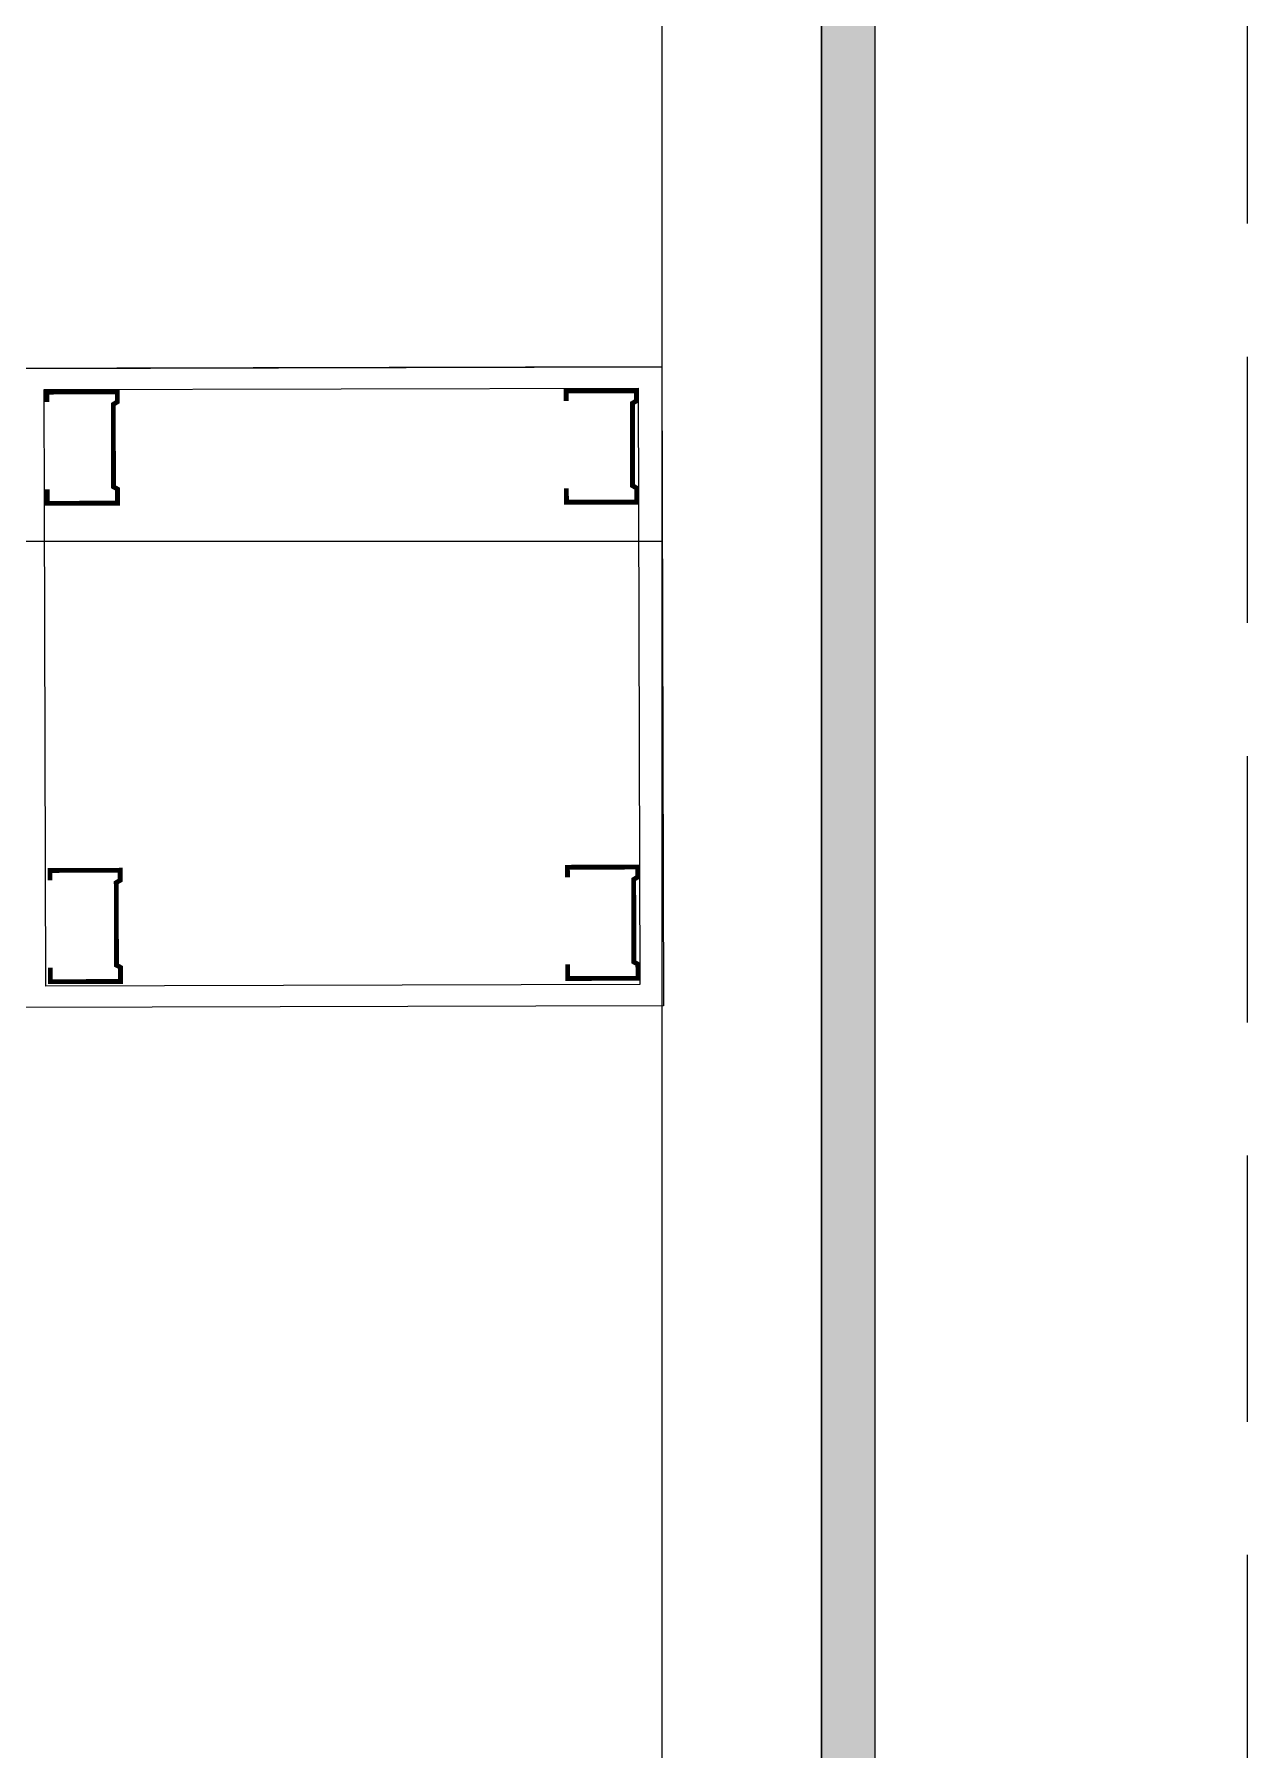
# Model space of a CAD drawing. Extents: x 100 to 738, y -85 to 470.
# Drawn here: x 645.139 to 646.278, y 461.033 to 462.643 of the extents above; entities that cross this region are included whole.
import ezdxf

# ---------------------------------------------------------------- set-up
doc = ezdxf.new("R2010")
doc.units = 0
doc.linetypes.add('HIDDEN', pattern=[0.375, 0.25, -0.125])
doc.layers.get('0').update_dxf_attribs({"linetype": 'CONTINUOUS'})
for name, color, linetype in [('A102', 2, 'CONTINUOUS'), ('ARQ-ALV', 6, 'CONTINUOUS'), ('ARQ-PIS', 1, 'CONTINUOUS'), ('ARQ-PRJ', 1, 'HIDDEN'), ('ARQ-X01', 1, 'CONTINUOUS'), ('TAA', 2, 'CONTINUOUS')]:
    doc.layers.add(name, color=color, linetype=linetype)

# ---------------------------------------------------------------- blocks, each defined once
blk = doc.blocks.new('AUTO-ATENDE')
at = {"layer": 'TAA', "ltscale": 0.01, "elevation": 0}
for points in [[(98.3461, 69.7835), (98.3626, 70.3832), (98.8125, 70.3708), (98.8125, 70.3708), (98.9624, 70.3667), (98.9459, 69.7669)], [(98.3667, 69.8053), (98.3821, 70.3627), (98.8319, 70.3503), (98.8319, 70.3503), (98.9419, 70.3473), (98.9265, 69.7899)]]:
    blk.add_lwpolyline(points, close=True, dxfattribs=at)
at = {"layer": 'TAA', "ltscale": 0.01, "const_width": 0.00453, "elevation": 0}
for points in [[(98.4811, 70.3557), (98.4905, 70.3554), (98.4887, 70.2895), (98.4793, 70.2898), (98.4772, 70.2936), (98.3997, 70.2957), (98.3975, 70.292), (98.3843, 70.2924), (98.3861, 70.3583), (98.3993, 70.3579)], [(98.9301, 70.3449), (98.9395, 70.3447), (98.9377, 70.2787), (98.9283, 70.279), (98.9261, 70.2828), (98.8487, 70.2849), (98.8465, 70.2812), (98.8333, 70.2816), (98.8351, 70.3475), (98.8483, 70.3472)], [(98.4694, 69.87), (98.4788, 69.8698), (98.477, 69.8039), (98.4676, 69.8041), (98.4655, 69.8079), (98.388, 69.8101), (98.3858, 69.8064), (98.3726, 69.8067), (98.3744, 69.8727), (98.3876, 69.8723)], [(98.9163, 69.8577), (98.9258, 69.8575), (98.9239, 69.7915), (98.9145, 69.7918), (98.9124, 69.7956), (98.835, 69.7978), (98.8327, 69.794), (98.8195, 69.7944), (98.8214, 69.8603), (98.8345, 69.86)]]:
    blk.add_lwpolyline(points, dxfattribs=at)
blk = doc.blocks.new('BASE ARQ')
at = {"true_color": 0x939598}
blk.add_hatch(color=252, dxfattribs=at).paths.add_polyline_path([(755.6598, 476.751), (755.6098, 476.751), (755.6098, 486.481), (755.6598, 486.481)])
at = {"layer": 'ARQ-ALV'}
for p, q in [((755.6098, 486.481), (755.6098, 476.751)), ((755.4598, 486.331), (755.4598, 476.751))]:
    blk.add_line(p, q, dxfattribs=at)
at = {"layer": 'ARQ-PRJ'}
blk.add_line((756.0098, 475.7547), (756.0098, 486.481), dxfattribs=at)
at = {"layer": 'ARQ-X01'}
blk.add_lwpolyline([(755.6598, 476.751), (755.6098, 476.751), (755.6098, 486.481), (755.6598, 486.481)], close=True, dxfattribs=at)
at = {"layer": 'A102', "linetype": 'Continuous', "ltscale": 0.02, "rotation": 91.73371018686326}
blk.add_blockref('AUTO-ATENDE', (828.1884, 387.4555, 0), dxfattribs=at)

msp = doc.modelspace()

# ---------------------------------------------------------------- linework, layer by layer
at = {"layer": 'ARQ-PIS'}
msp.add_lwpolyline([(640.0993, 464.4167), (645.7282, 464.4167), (645.7282, 462.3311), (640.0993, 462.3173)], close=True, dxfattribs=at)
at = {"layer": 'ARQ-PIS', "elevation": 0}
msp.add_lwpolyline([(640.0997, 462.1673), (645.7282, 462.1673), (645.7282, 455.6869), (640.0997, 455.6869)], close=True, dxfattribs=at)

# ---------------------------------------------------------------- block references
msp.add_blockref('BASE ARQ', (-109.7317, -21.9142))

doc.saveas('drawing.dxf')
